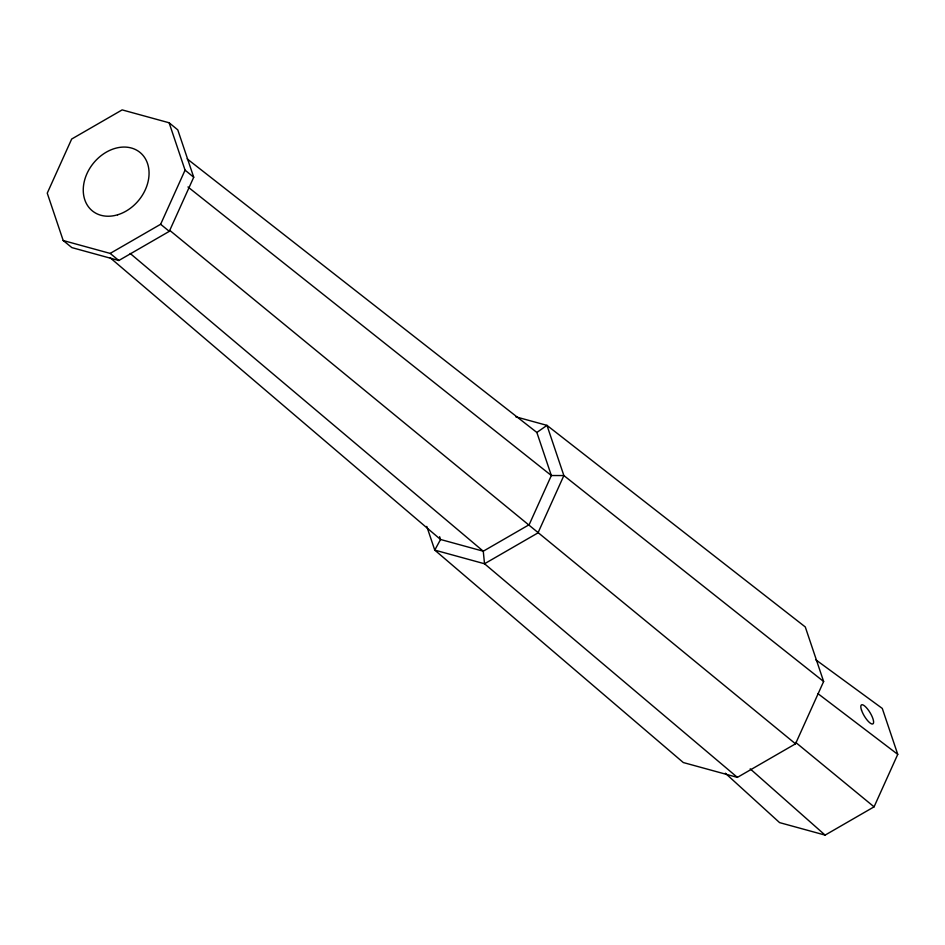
<?xml version="1.0" encoding="UTF-8"?>
<svg xmlns="http://www.w3.org/2000/svg" width="945" height="945" viewBox="0 0 945 945"><rect width="100%" height="100%" fill="white"/><g stroke="black" fill="none" stroke-linecap="round" stroke-linejoin="round"><path stroke-width="1.42" d="M63.197 240.526L110.163 253.414L160.638 224.272L185.066 170.159L169.12 122.779L122.153 109.892L71.666 139.045L47.25 193.158L63.197 240.526L71.855 247.602L118.822 260.501L169.309 231.348L193.725 177.235L177.778 129.867L169.12 122.779M426.786 526.412L434.759 550.108L683.306 762.544L737.395 777.381L795.513 743.821L823.638 681.51L805.282 626.948L546.978 425.368L515.71 416.792M725.323 773.211L779.578 822.611L825.115 835.108L874.066 806.841L897.75 754.37L882.287 708.431L815.63 659.669M187.134 158.854L536.855 432.456L546.978 425.368L563.87 475.559L823.638 681.51M817.886 693.595L897.75 754.37M187.972 186.98L551.348 475.524L563.87 475.559L538 532.885L484.525 563.763L434.759 550.108L440.559 539.489L439.626 536.713M185.066 170.159L193.725 177.235M160.638 224.272L169.309 231.348M110.163 253.414L118.822 260.501M169.876 230.474L795.513 743.821M795.69 742.404L874.066 806.841M130.186 253.461L483.261 551.207L484.525 563.763L737.395 777.381M110.081 257.701L440.559 539.489L483.261 551.207L529.153 524.711L551.348 475.524L536.855 432.456M750.188 768.852L825.115 835.108M861.509 710.12A11.092 3.331 58.9 0 0 872.589 724.012A11.092 3.331 58.9 0 0 867.534 708.998A11.092 3.331 58.9 0 0 861.509 710.12M117.605 214.798A37.717 29.283 -50.8 0 0 143.912 156.527A37.717 29.283 -50.8 0 0 86.952 173.644A37.717 29.283 -50.8 0 0 117.605 214.798"/></g></svg>
